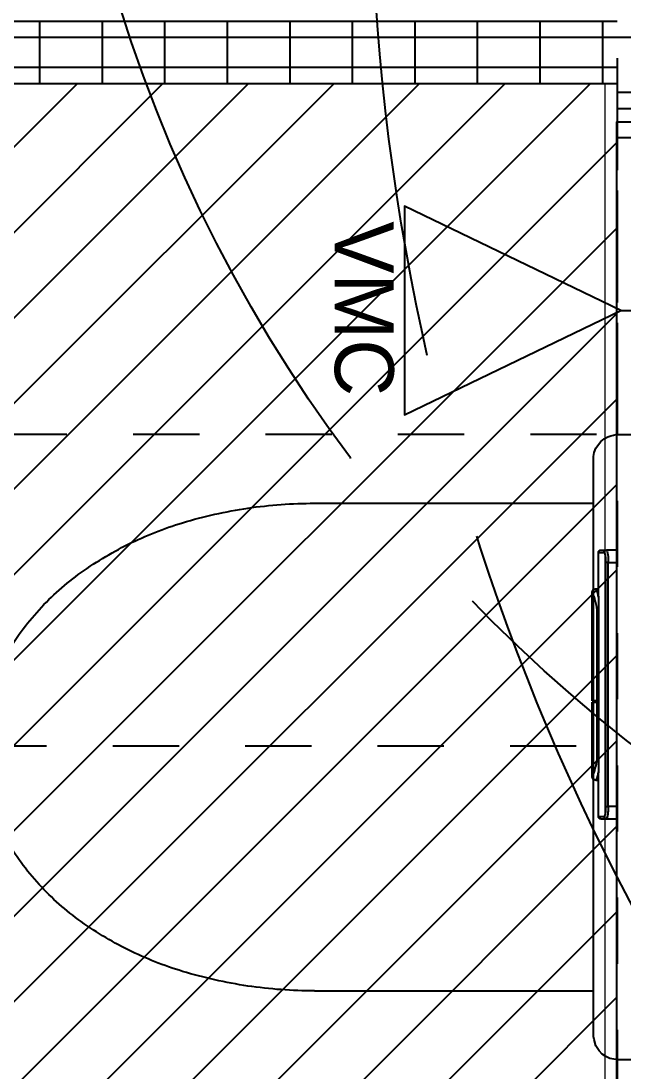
# Model space of a CAD drawing. Header units: centimetres. Extents: x -35664 to 50682, y -23001 to 23705.
# Drawn here: x 9658.5 to 9706.7, y 4314.4 to 4398.4 of the extents above; entities that cross this region are included whole.
import ezdxf

# ---------------------------------------------------------------- set-up
doc = ezdxf.new("R2010")
doc.units = ezdxf.units.CM
for name, pattern in [('ACAD_ISO02W100', [15, 12, -3]), ('Style de ligne -1', [0.41664, 0.20828, -0.20836]), ('VW-01', [0.41656, 0.20828, -0.20828])]:
    doc.linetypes.add(name, pattern=pattern)
for name, color, linetype in [('B aménagement intérieur', 252, 'Continuous'), ('B Faux plafonds', 9, 'Continuous'), ('B Faux plafonds_Hatch', 9, 'Continuous'), ('B Général', 252, 'Continuous'), ('C ANNOTATIONS-prestations', 252, 'Continuous'), ('D SURFACES-shab', 252, 'Continuous'), ('F REMPLISSAGE-vert clair', 252, 'Continuous'), ('F REMPLISSAGE-vert foncé', 252, 'Continuous'), ('F REMPLISSAGE-vert hachurÈ_Hatch', 252, 'Continuous'), ('F REMPLISSAGE-vert hachuré', 252, 'Continuous'), ('MTI900_Alu', 252, 'Continuous'), ('prlm-CHAUFF', 4, 'Continuous'), ('prlm-MOD', 64, 'Continuous')]:
    doc.layers.add(name, color=color, linetype=linetype)
doc.layers.add('prlm-ZEROPLOT', color=254, linetype='Continuous', plot=False)
doc.layers.get('prlm-CHAUFF').off()
doc.styles.add('Eurostile', font='Eurosti.TTF')
pattern_1 = [(90, (1e-16, -1.6667), (5, -5e-14), [])]

# ---------------------------------------------------------------- blocks, each defined once
blk = doc.blocks.new('B 90.200_wc-2')
at = {"layer": 'B Général', "linetype": 'Continuous'}
for p, q in [((-25, -20.1), (-25, 0)), ((-24.9, 0.1), (24.9, 0.1)), ((25, -20.1), (25, 0)), ((-19.5, -44.2), (-19.5, -21.9)), ((19.5, -44.2), (19.5, -21.9))]:
    blk.add_line(p, q, dxfattribs=at)
at = {"layer": 'B Général', "linetype": 'Continuous', "flags": 128}
blk.add_lwpolyline([(-25, -20.1), (-24.9, -20.6), (-24.75, -20.9), (-24.55, -21.2), (-24.3, -21.45), (-23.9, -21.7), (-23.4, -21.85), (-23.15, -21.9), (23.25, -21.9), (23.55, -21.85), (23.9, -21.7), (24.2, -21.5), (24.45, -21.3), (24.65, -21.05), (24.8, -20.75), (24.9, -20.5), (24.95, -20.3), (25, -20.1)], dxfattribs=at)
for points in [[(-19.5, -44.199), (-19.5, -44.2, 0.036537), (-19.11, -49.53, 0.035337), (-17.941, -54.747), (-17.94, -54.75, 0.041299), (-16.221, -59.088), (-16.22, -59.09), (-16.217, -59.097, 0.041783), (-13.79, -63.08, 0.053503), (-10.774, -66.396), (-10.77, -66.4, 0.054816), (-7.122, -69.019), (-7.12, -69.02, 0.063755), (-3.68, -70.42), (-3.678, -70.421, 0.064897), (0, -70.9)], [(0, -70.9, 0.064897), (3.678, -70.421), (3.68, -70.42, 0.063726), (7.12, -69.02), (7.122, -69.019, 0.054816), (10.77, -66.4), (10.774, -66.396, 0.053503), (13.79, -63.08, 0.041783), (16.217, -59.097), (16.22, -59.09), (16.221, -59.088, 0.041299), (17.94, -54.75), (17.941, -54.747, 0.035337), (19.11, -49.53, 0.036556), (19.5, -44.2)]]:
    blk.add_lwpolyline(points, format="xyb", dxfattribs=at)
at = {"layer": 'B Général', "linetype": 'Continuous'}
for centre, start, end in [((-24.9, 0), 90, 180), ((24.9, 0), 0, 90)]:
    blk.add_arc(centre, 0.1, start, end, dxfattribs=at)
blk = doc.blocks.new('B 90.Groupe-2-1')
at = {"layer": 'B Général', "linetype": 'Style de ligne -1', "ltscale": 25.4, "flags": 128}
blk.add_lwpolyline([(-35.4, 7.6), (35.6, 7.6), (35.6, -32.4), (-35.4, -32.4)], close=True, dxfattribs=at)
at = {"layer": 'B Général', "xscale": -1, "rotation": 270}
blk.add_blockref('B 90.200_wc-2', (35.5, 7.5), dxfattribs=at)
blk = doc.blocks.new('B 90.WC-plan-PMR')
at = {"layer": 'B Général', "linetype": 'Style de ligne -1', "ltscale": 25.4, "flags": 128}
blk.add_lwpolyline([(-114.5, 112.5), (15.5, 112.5), (15.5, 32.5), (-114.5, 32.5)], close=True, dxfattribs=at)
at = {"layer": 'B Général'}
blk.add_blockref('B 90.Groupe-2-1', (0, 0), dxfattribs=at)
blk = doc.blocks.new('B 90.VMC')
at = {"layer": 'B Général', "linetype": 'Style de ligne -1', "ltscale": 25.4}
blk.add_line((0, 10.771), (0, 17), dxfattribs=at)
at = {"layer": 'B Général', "linetype": 'Continuous', "flags": 128}
blk.add_lwpolyline([(0, 10.771), (-8.34, -6.522), (8.34, -6.522)], close=True, dxfattribs=at)
at = {"layer": 'C ANNOTATIONS-prestations', "insert": (-7.149, -7.39), "char_height": 4.706, "attachment_point": 1, "line_spacing_factor": 0.894142, "style": 'Eurostile'}
blk.add_mtext('VMC', dxfattribs=at)
blk = doc.blocks.new('B 90.T2 S105 (2D)')
at = {"layer": 'B Faux plafonds_Hatch', "linetype": 'Continuous'}
h = blk.add_hatch(dxfattribs=at)
h.set_pattern_fill('F_P__SOFFITE', color=256, style=0, pattern_type=2)
h.set_pattern_definition([(45, (0, 0.2205), (-3.52778, 3.30729), [])])
h.paths.add_polyline_path([(131.913, -198.441), (278.41, -198.441), (278.41, -291.441), (11.734, -291.53), (11.734, -291.524), (4.579, -291.524), (4.579, -224.523), (-60.421, -224.523), (-60.421, -134.523), (4.594, -134.523), (4.594, -27.466), (131.734, -27.466)])
at = {"layer": 'F REMPLISSAGE-vert hachurÈ_Hatch', "linetype": 'Continuous'}
h = blk.add_hatch(dxfattribs=at)
h.set_pattern_fill('90-0_5 HYDROFUGE_0_5', color=256, style=0, pattern_type=2)
h.set_pattern_definition(pattern_1)
h.paths.add_polyline_path([(135.734, -193.441), (135.734, -194.741), (278.41, -194.741), (278.41, -193.441)])
h = blk.add_hatch(dxfattribs=at)
h.set_pattern_fill('90-0_5 HYDROFUGE_0_5', color=256, style=0, pattern_type=2)
h.set_pattern_definition(pattern_1)
h.paths.add_polyline_path([(135.734, -194.741), (135.734, -197.141), (278.41, -197.141), (278.41, -194.741)])
h = blk.add_hatch(dxfattribs=at)
h.set_pattern_fill('90-0_5 HYDROFUGE_0_5', color=256, style=0, pattern_type=2)
h.set_pattern_definition(pattern_1)
h.paths.add_polyline_path([(135.734, -197.141), (135.734, -198.441), (278.41, -198.441), (278.41, -197.141)])
at = {"layer": 'B Faux plafonds', "linetype": 'VW-01', "ltscale": 25.4, "flags": 128}
blk.add_lwpolyline([(131.913, -198.441), (278.41, -198.441), (278.41, -291.441), (11.734, -291.53), (11.734, -291.524), (4.579, -291.524), (4.579, -224.523), (-60.421, -224.523), (-60.421, -134.523), (4.594, -134.523), (4.594, -27.466), (131.734, -27.466)], close=True, dxfattribs=at)
at = {"layer": 'B Général', "linetype": 'Continuous'}
for p, q in [((135.734, -193.441), (278.41, -193.441)), ((135.734, -198.441), (278.41, -198.441)), ((278.41, -200.441), (317.41, -200.441))]:
    blk.add_line(p, q, dxfattribs=at)
at = {"layer": 'D SURFACES-shab', "lineweight": 18, "flags": 128}
blk.add_lwpolyline([(135.734, -198.441), (277.41, -198.441), (277.41, -291.537), (135.734, -291.537)], close=True, dxfattribs=at)
at = {"layer": 'F REMPLISSAGE-vert clair'}
for p, q in [((278.41, -194.741), (367.046, -194.741)), ((278.41, -199.141), (318.71, -199.141))]:
    blk.add_line(p, q, dxfattribs=at)
at = {"layer": 'F REMPLISSAGE-vert foncé'}
for p, q in [((278.41, -194.741), (367.046, -194.741)), ((278.41, -199.141), (318.71, -199.141))]:
    blk.add_line(p, q, dxfattribs=at)
at = {"layer": 'F REMPLISSAGE-vert foncé', "linetype": 'Continuous'}
blk.add_line((278.41, -200.441), (317.41, -200.441), dxfattribs=at)
at = {"layer": 'F REMPLISSAGE-vert hachuré', "linetype": 'Continuous'}
for p, q in [((135.734, -193.441), (278.41, -193.441)), ((135.734, -198.441), (278.41, -198.441))]:
    blk.add_line(p, q, dxfattribs=at)
at = {"layer": 'F REMPLISSAGE-vert hachuré'}
for p, q in [((135.734, -194.741), (278.41, -194.741)), ((135.734, -197.141), (278.41, -197.141))]:
    blk.add_line(p, q, dxfattribs=at)
at = {"layer": 'B Général'}
blk.add_blockref('B 90.WC-plan-PMR', (262.91, -259.013), dxfattribs=at)
at = {"layer": 'B Général', "rotation": 270}
blk.add_blockref('B 90.VMC', (267.932, -216.603), dxfattribs=at)
blk = doc.blocks.new('B 90.G 100_80')
at = {"layer": 'B Général', "linetype": 'Continuous'}
for p, q in [((48.52, 43.75), (48.52, -43.75)), ((49.353, 10.75), (48.52, 10.75)), ((49.8, 10.75), (49.353, 10.75)), ((50, 10.55), (49.551, 10.55)), ((50, 10.55), (50, 7.06)), ((48.52, 9.75), (49.23, 9.75)), ((49.23, 9.75), (49.23, -9.75)), ((49.428, 9.75), (49.23, 9.75)), ((49.428, -9.75), (49.428, 9.75)), ((50.2, 7.65), (50, 7.65)), ((50.5, 7.35), (50.5, 7.35)), ((50.5, 7.35), (50.5, 1.416)), ((49.997, -5.76), (49.997, 5.76)), ((49.997, 5.74), (50.134, 5.74)), ((50.134, 1.416), (50.134, 5.74)), ((50.134, 1.416), (49.997, 1.416)), ((49.997, 1.307), (50.134, 1.307)), ((50.5, 1.416), (50.134, 1.416)), ((50.134, -5.74), (50.134, 1.307)), ((50.134, 1.307), (50.5, 1.307)), ((50.5, 1.307), (50.5, -7.35)), ((49.997, -5.74), (50.134, -5.74)), ((50, -7.037), (50, -10.55)), ((50.5, -7.35), (50.5, -7.35)), ((50.2, -7.65), (50, -7.65)), ((49.23, -9.75), (48.52, -9.75)), ((49.23, -9.75), (49.428, -9.75)), ((48.52, -10.75), (49.353, -10.75)), ((49.8, -10.75), (49.353, -10.75)), ((50, -10.55), (49.551, -10.55))]:
    blk.add_line(p, q, dxfattribs=at)
at = {"layer": 'B Général', "linetype": 'Continuous', "flags": 128}
blk.add_lwpolyline([(9.5, -45), (9.5, 45), (48.52, 45), (48.52, -45)], close=True, dxfattribs=at)
for points in [[(49.23, 9.75, -0.052931), (49.238, 10.257, -0.052931), (49.353, 10.75)], [(49.8, 10.75, -0.198912), (49.941, 10.691, -0.198912), (50, 10.55)], [(49.998, 6.954, -0.015616), (50.088, 7.305, -0.015616), (50.2, 7.65)], [(50.2, 7.65, -0.198912), (50.412, 7.562, -0.198912), (50.5, 7.35)], [(50.134, 5.74, -0.052763), (50.232, 6.564, -0.052763), (50.5, 7.35)], [(50, -7.055), (50, -7.051, -0.000336), (49.997, -5.769), (49.997, -5.76)], [(50.5, -7.35, -0.052495), (50.232, -6.564, -0.052495), (50.134, -5.74)], [(50.2, -7.65, -0.015662), (50.088, -7.305, -0.015662), (49.998, -6.954)], [(50.5, -7.35, -0.198912), (50.412, -7.562, -0.198912), (50.2, -7.65)], [(49.353, -10.75, -0.057305), (49.234, -10.257, -0.057305), (49.23, -9.75)], [(50, -10.55, -0.198912), (49.941, -10.691, -0.198912), (49.8, -10.75)]]:
    blk.add_lwpolyline(points, format="xyb", dxfattribs=at)
blk.add_lwpolyline([(49.997, 5.76), (50, 7.067), (50, 7.068)], dxfattribs=at)
at = {"layer": 'B Général', "linetype": 'Continuous'}
for points, knots in [([(49.353, 10.75), (49.355, 10.75), (49.382, 10.75), (49.428, 10.736), (49.462, 10.717), (49.488, 10.698), (49.509, 10.674), (49.527, 10.647), (49.539, 10.619), (49.55, 10.579), (49.551, 10.554), (49.551, 10.552), (49.551, 10.55)], [0, 0, 0, 1, 2, 3, 4, 5, 6, 7, 8, 9, 9, 10, 10, 10]), ([(49.428, 9.75), (49.426, 10.038), (49.478, 10.413), (49.517, 10.522), (49.54, 10.549), (49.55, 10.55), (49.551, 10.55), (49.551, 10.55)], [0, 0, 0, 1, 2, 3, 4, 4, 5, 5, 5]), ([(49.551, -10.55), (49.517, -10.533), (49.484, -10.424), (49.425, -10.055), (49.428, -9.753), (49.428, -9.752), (49.428, -9.75)], [0, 0, 0, 1, 2, 3, 3, 4, 4, 4]), ([(49.551, -10.55), (49.551, -10.552), (49.55, -10.579), (49.537, -10.626), (49.518, -10.661), (49.499, -10.686), (49.475, -10.708), (49.449, -10.726), (49.421, -10.738), (49.382, -10.749), (49.356, -10.75), (49.355, -10.75), (49.353, -10.75)], [0, 0, 0, 1, 2, 3, 4, 5, 6, 7, 8, 9, 9, 10, 10, 10])]:
    blk.add_open_spline(points, degree=2, knots=knots, dxfattribs=at)
at = {"layer": 'C ANNOTATIONS-prestations'}
blk.add_line((48.52, -43.75), (47.42, -43.75), dxfattribs=at)
blk = doc.blocks.new('xi.dchrob')
at = {"layer": 'prlm-ZEROPLOT', "color": 253, "linetype": 'ACAD_ISO02W100', "ltscale": 5}
for radius in [180, 120]:
    blk.add_circle((13.375, 0), radius, dxfattribs=at)
blk = doc.blocks.new('B 70.MTI900_Alu_390')
at = {"layer": 'MTI900_Alu', "color": 1, "linetype": 'Continuous'}
for p, q in [((4.375, -3.902), (4.375, -3.792)), ((-4.375, -3.902), (4.375, -3.902)), ((-1.075, -3.9853), (-1.075, -3.902)), ((-0.975, -3.902), (-0.975, -3.973)), ((0.975, -3.973), (0.975, -3.902)), ((1.075, -3.902), (1.075, -3.9853)), ((-1.075, -4.03), (-1.075, -3.9853)), ((-1.055, -4.05), (-1.055, -4.0051)), ((-0.975, -3.973), (0.975, -3.973)), ((-0.975, -3.9928), (-0.975, -3.973)), ((0.975, -3.9928), (-0.975, -3.9928)), ((0.975, -3.973), (0.975, -3.9928)), ((1.055, -4.05), (1.055, -4.0051)), ((1.075, -4.03), (1.075, -3.9853)), ((-1.055, -4.05), (-0.706, -4.05)), ((-0.765, -4.07), (-0.765, -4.05)), ((-0.735, -4.1), (-0.735, -4.1)), ((-0.735, -4.1), (-0.1416, -4.1)), ((0.576, -4.0497), (-0.576, -4.0497)), ((-0.574, -4.0497), (-0.574, -4.0634)), ((-0.1416, -4.0634), (-0.574, -4.0634)), ((-0.1416, -4.0634), (-0.1416, -4.0497)), ((-0.1416, -4.1), (-0.1416, -4.0634)), ((-0.1307, -4.0497), (-0.1307, -4.0634)), ((0.574, -4.0634), (-0.1307, -4.0634)), ((-0.1307, -4.0634), (-0.1307, -4.1)), ((-0.1307, -4.1), (0.735, -4.1)), ((0.574, -4.0497), (0.574, -4.0634)), ((0.7037, -4.05), (1.055, -4.05)), ((0.735, -4.1), (0.735, -4.1)), ((0.765, -4.07), (0.765, -4.05))]:
    blk.add_line(p, q, dxfattribs=at)
for centre, radius, start, end in [((-0.9965, -4.212), 0.2399, 84.86995, 109.10907), ((-1.055, -4.03), 0.02, 180, 270), ((0.9987, -4.1937), 0.2219, 69.89148, 96.1295), ((1.055, -4.03), 0.02, 270, 0), ((-0.5689, -4.6164), 0.5805, 102.58374, 109.74123), ((-0.735, -4.07), 0.03, 180, 270), ((-0.5689, -4.4578), 0.3944, 90.7355, 114.8981), ((0.5685, -4.4598), 0.3964, 65.16337, 89.20304), ((0.5693, -4.6145), 0.5786, 70.22595, 77.40425), ((0.735, -4.07), 0.03, 270, 0)]:
    blk.add_arc(centre, radius, start, end, dxfattribs=at)
for centre, major_axis, start_param, end_param in [((-1.055, -3.9853), (0.02, 0), 3.141593, 4.712389), ((1.055, -3.9853), (-0.02, 0), 1.570796, 3.141593)]:
    blk.add_ellipse(centre, major_axis=major_axis, ratio=0.989815, start_param=start_param, end_param=end_param, dxfattribs=at)
for points, knots in [([(-0.975, -3.9928), (-0.9803, -3.9928), (-0.9856, -3.9929), (-0.996, -3.9932), (-1.0011, -3.9934), (-1.0083, -3.9939), (-1.0107, -3.9941), (-1.0153, -3.9945), (-1.0176, -3.9947), (-1.0241, -3.9955), (-1.0281, -3.996), (-1.0355, -3.9972), (-1.0388, -3.9978), (-1.0446, -3.9991), (-1.047, -3.9998), (-1.05, -4.0009), (-1.0509, -4.0013), (-1.0524, -4.0021), (-1.053, -4.0024), (-1.0545, -4.0036), (-1.055, -4.0043), (-1.055, -4.0051)], [0, 0, 0, 0, 0.125, 0.125, 0.25, 0.25, 0.3125, 0.3125, 0.375, 0.375, 0.5, 0.5, 0.625, 0.625, 0.75, 0.75, 0.8125, 0.8125, 0.875, 0.875, 1, 1, 1, 1]), ([(1.055, -4.0051), (1.055, -4.0043), (1.0545, -4.0036), (1.053, -4.0024), (1.0523, -4.002), (1.0508, -4.0013), (1.0491, -4.0006), (1.0469, -3.9998), (1.0444, -3.9991), (1.0431, -3.9988), (1.0387, -3.9978), (1.0354, -3.9971), (1.0299, -3.9963), (1.028, -3.996), (1.0239, -3.9955), (1.0218, -3.9952), (1.0153, -3.9945), (1.0107, -3.9941), (1.0034, -3.9936), (1.0009, -3.9935), (0.9958, -3.9932), (0.9933, -3.9931), (0.9856, -3.9929), (0.9803, -3.9928), (0.975, -3.9928)], [0, 0, 0, 0, 0.125, 0.125, 0.1875, 0.1875, 0.25, 0.3125, 0.3125, 0.375, 0.375, 0.5, 0.5, 0.5625, 0.5625, 0.625, 0.625, 0.75, 0.75, 0.8125, 0.8125, 0.875, 0.875, 1, 1, 1, 1]), ([(-0.576, -4.0497), (-0.5891, -4.0497), (-0.6021, -4.0497), (-0.6211, -4.0498), (-0.6274, -4.0498), (-0.6399, -4.0498), (-0.6461, -4.0498), (-0.6642, -4.0499), (-0.6756, -4.0499), (-0.6918, -4.05), (-0.6971, -4.05), (-0.7038, -4.05), (-0.7053, -4.05), (-0.7068, -4.05)], [0, 0, 0, 0, 0.125, 0.125, 0.1875, 0.1875, 0.25, 0.25, 0.375, 0.375, 0.4375, 0.4375, 0.4568651, 0.4568651, 0.4568651, 0.4568651]), ([(0.7055, -4.05), (0.6995, -4.05), (0.6933, -4.05), (0.6813, -4.05), (0.6756, -4.0499), (0.6642, -4.0499), (0.6524, -4.0499), (0.6402, -4.0498), (0.6278, -4.0498), (0.6214, -4.0498), (0.6021, -4.0497), (0.5891, -4.0497), (0.576, -4.0497)], [0.5494968, 0.5494968, 0.5494968, 0.5494968, 0.625, 0.625, 0.6875, 0.6875, 0.75, 0.8125, 0.8125, 0.875, 0.875, 1, 1, 1, 1])]:
    blk.add_open_spline(points, degree=3, knots=knots, dxfattribs=at)

msp = doc.modelspace()

# ---------------------------------------------------------------- block references
at = {"layer": 'B aménagement intérieur'}
msp.add_blockref('B 90.T2 S105 (2D)', (9427.75, 4591.838), dxfattribs=at)
at = {"layer": 'B aménagement intérieur', "rotation": 180}
msp.add_blockref('B 90.G 100_80', (9754.66, 4345.327), dxfattribs=at)
at = {"layer": 'prlm-CHAUFF', "xscale": -9.999999999999975, "yscale": 9.999999999999975, "zscale": 9.999999999999975, "rotation": 270.0001125243734}
msp.add_blockref('B 70.MTI900_Alu_390', (9745.16, 4345.327), dxfattribs=at)
at = {"layer": 'prlm-MOD'}
for p, rotation in [((9794.374, 4435.257), 180), ((9794.374, 4435.257), 180), ((9866.464, 4398.505), 90), ((9866.464, 4398.505), 90)]:
    msp.add_blockref('xi.dchrob', p, dxfattribs=dict(at, rotation=rotation))

doc.saveas('drawing.dxf')
